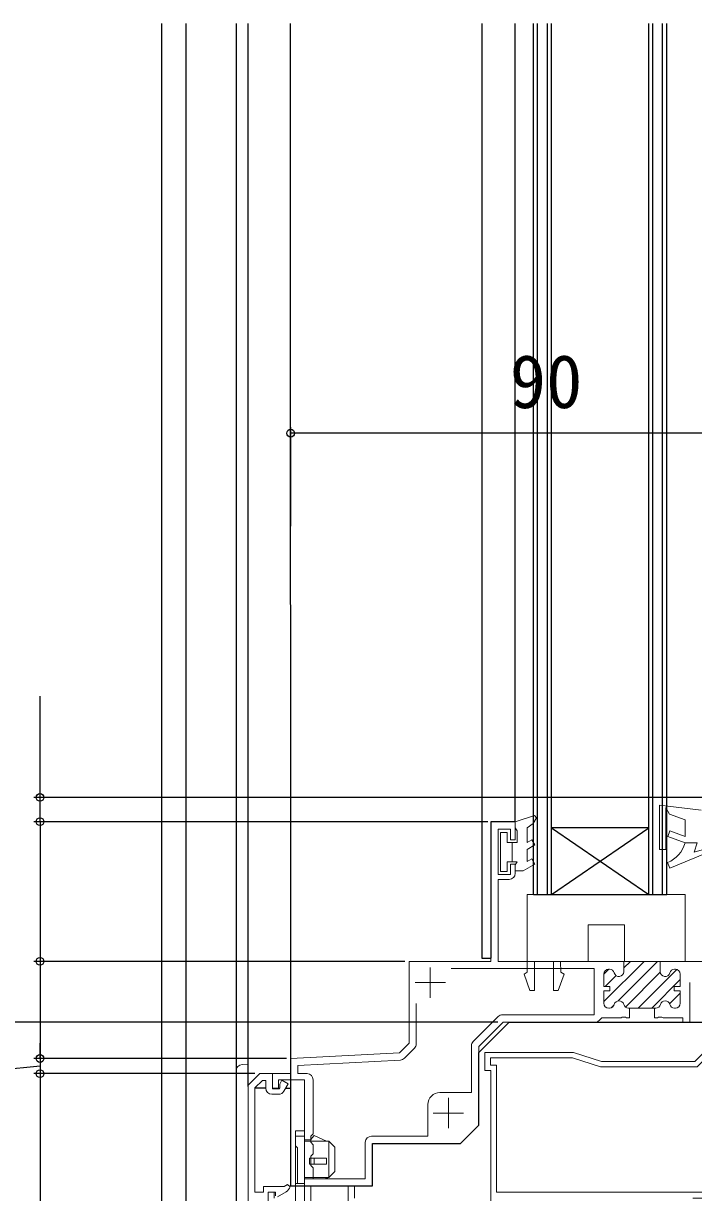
# Model space of a CAD drawing. Units: millimetres, scale not verified. Extents: x -525 to 525, y -783 to 778.
# Drawn here: x -367.7 to -257.3, y -35.9 to 156.7 of the extents above; entities that cross this region are included whole.
import ezdxf
from ezdxf.enums import TextEntityAlignment as Align

# ---------------------------------------------------------------- set-up
doc = ezdxf.new("R2010")
doc.units = ezdxf.units.MM
doc.header["$LTSCALE"] = 4
for name, color, linetype, lineweight in [('0-2_YKK_11', 211, 'Continuous', 18), ('0-3_YKK_11E', 4, 'Continuous', 18), ('0-5_YKK_13', 4, 'Continuous', 18)]:
    doc.layers.add(name, color=color, linetype=linetype, lineweight=lineweight)
doc.layers.add('0-4_YKK_12', color=2, linetype='Continuous')
doc.layers.add('0-7_YKK_D', color=6, linetype='Continuous')
doc.styles.add('ＭＳ ゴシック', font='')
doc.styles.get('ＭＳ ゴシック').set_extended_font_data('MS Gothic')

msp = doc.modelspace()

# ---------------------------------------------------------------- linework, layer by layer
at = {"layer": '0-2_YKK_11'}
for p, q in [((-272.104, -4.424), (-265.481, 2.2)), ((-269.749, -4.313), (-263.236, 2.2)), ((-269.104, 2.2), (-262.504, 2.2)), ((-268.804, 1.121), (-267.726, 2.2)), ((-300.704, 1.2), (-300.704, -3.8)), ((-272.104, 0.067), (-271.271, 0.9)), ((-271.154, 0.9), (-271.304, 0.9)), ((-268.533, -5.342), (-262.797, 0.393)), ((-266.446, -5.5), (-260.078, 0.867)), ((-260.304, 0.9), (-260.455, 0.9)), ((-303.204, -1.3), (-298.204, -1.3)), ((-271.869, -1.943), (-270.074, -0.148)), ((-264.201, -5.5), (-259.504, -0.804)), ((-261.261, -4.805), (-259.504, -3.049)), ((-303.004, -4.747), (-303.004, -11.383)), ((-271.304, -5.5), (-271.154, -5.5)), ((-270.892, -5.456), (-270.398, -4.962)), ((-263.554, -5.5), (-268.055, -5.5)), ((-260.455, -5.5), (-260.304, -5.5)), ((-293.612, -11.01), (-289.494, -6.893)), ((-303.297, -12.09), (-304.97, -13.763)), ((-297.704, -20.3), (-297.704, -25.3)), ((-300.204, -22.8), (-295.204, -22.8))]:
    msp.add_line(p, q, dxfattribs=at)
at = {"layer": '0-2_YKK_11', "color": 1}
msp.add_line((-325.677, -19.7), (-326.8, -19.7), dxfattribs=at)
at = {"layer": '0-2_YKK_11'}
for points in [[(-321.404, -36.8), (-321.404, -17.3), (-325.704, -17.3), (-325.704, -18.7), (-326.704, -18.7), (-326.704, -16.3), (-323.704, -16.3), (-323.704, -13.8), (-305.764, -12.86), (-304.204, -11.3), (-304.204, 2.2), (-290.704, 2.2), (-290.704, 25.2), (-286.704, 25.2), (-286.704, 22.2), (-287.504, 22.2), (-287.504, 24), (-289.504, 24), (-289.504, 16.5), (-287.504, 16.5), (-287.504, 18.2), (-286.704, 18.2), (-286.704, 16.7)], [(-287.704, 15.7), (-289.504, 15.7), (-289.504, 2.2), (-268.804, 2.2), (-268.804, 0.5)], [(-262.804, 0.5), (-262.804, 2.2), (-249.204, 2.2)], [(-288.787, -6.6), (-273.704, -6.6), (-273.704, 1), (-297.258, 1)], [(-272.104, 0.1), (-272.104, -1.95), (-271.104, -1.95), (-271.104, -2.65), (-272.104, -2.65), (-272.104, -4.7)], [(-259.504, -4.7), (-259.504, -2.65), (-260.504, -2.65), (-260.504, -1.95), (-259.504, -1.95), (-259.504, 0.1)], [(-257.904, -1.3), (-257.904, -7.8), (-259.104, -7.8), (-259.104, -7.1), (-262.346, -7.1), (-262.529, -6.98), (-263.079, -6.98), (-263.263, -7.1), (-263.754, -7.1), (-263.754, -5.5), (-263.554, -5.5)], [(-268.055, -5.5), (-267.854, -5.5), (-267.854, -7.1), (-268.346, -7.1), (-268.529, -6.98), (-269.079, -6.98), (-269.263, -7.1), (-272.411, -7.1), (-272.708, -7.363), (-273.204, -7.8), (-288.704, -7.8), (-292.704, -11.8), (-292.704, -19.6)], [(-299.104, -19.4), (-293.904, -19.4), (-293.904, -11.717)], [(-305.625, -14.054), (-322.504, -14.939), (-322.504, -16.3), (-321.004, -16.3)], [(-320.004, -17.3), (-320.004, -26.2), (-320.404, -26.6), (-320.404, -27.6), (-320.004, -28), (-320.004, -29.5), (-320.404, -29.9), (-320.404, -31.4), (-320.004, -31.8), (-320.004, -33.6), (-311.404, -33.6), (-311.404, -27.6)], [(-310.404, -26.6), (-301.104, -26.6), (-301.104, -21.4)], [(-300.904, -27.8), (-310.204, -27.8), (-310.204, -33.7), (-310.204, -34.8), (-313.204, -34.8), (-313.204, -36.8)], [(-327.404, -37.8), (-327.404, -35.8), (-326.404, -35.8), (-326.404, -36.8)], [(-314.204, -37.8), (-314.204, -34.8), (-320.404, -34.8), (-320.404, -37.8)]]:
    msp.add_lwpolyline(points, dxfattribs=at)
at = {"layer": '0-2_YKK_11', "color": 1}
for points in [[(-330.7, -73.1), (-330.7, -18.2), (-328.8, -16.3), (-326.7, -16.3), (-326.7, -18.8), (-325.62, -18.8), (-325.509, -18.609), (-325.509, -18.309), (-325.509, -18.009), (-325.139, -17.368), (-324.1, -17.968), (-324.811, -19.2)], [(-327.8, -18.7), (-327.8, -17.4), (-328.344, -17.4), (-329.6, -18.656), (-329.6, -35.8), (-328.2, -35.8), (-328.2, -34.9), (-324.796, -34.9), (-324.208, -34.561), (-323.774, -34.916)], [(-326.2, -36.404), (-326.2, -35.8), (-327.4, -35.8), (-327.4, -36.8)], [(-324.445, -35.737), (-325.9, -36.577)]]:
    msp.add_lwpolyline(points, dxfattribs=at)
at = {"layer": '0-2_YKK_11'}
for centre, radius, start, end in [((-287.704, 16.7), 1, 270.00001, 359.99999), ((-271.304, 0.1), 0.8, 90.00001, 179.99999), ((-271.154, 0.1), 0.8, 14.47749, 89.99997), ((-269.604, 0.5), 0.8, 194.47752, 359.99999), ((-262.004, 0.5), 0.8, 180.00001, 345.52248), ((-260.455, 0.1), 0.8, 90.00003, 165.52251), ((-260.304, 0.1), 0.8, 0.00001, 89.99999), ((-271.304, -4.7), 0.8, 180.00001, 269.99999), ((-271.154, -4.7), 0.8, 270.00003, 345.52251), ((-269.604, -5.1), 0.8, 14.47752, 165.52248), ((-268.055, -4.7), 0.8, 194.47749, 269.99997), ((-263.554, -4.7), 0.8, 270.00003, 345.52251), ((-262.004, -5.1), 0.8, 14.47752, 165.52248), ((-260.455, -4.7), 0.8, 194.47749, 269.99997), ((-260.304, -4.7), 0.8, 270.00001, 359.99999), ((-288.787, -7.6), 1, 90.00001, 135), ((-304.004, -11.383), 1, 315, 359.99999), ((-292.904, -11.717), 1, 135, 179.99999), ((-305.677, -13.056), 1, 273.00002, 315), ((-321.004, -17.3), 1, 0.00001, 89.99999), ((-299.104, -21.4), 2, 90.00001, 179.99999), ((-310.404, -27.6), 1, 90.00001, 179.99999)]:
    msp.add_arc(centre, radius, start, end, dxfattribs=at)
at = {"layer": '0-2_YKK_11', "color": 1}
for centre, radius, start, end in [((-326.8, -18.7), 1, 180.00001, 269.99999), ((-325.677, -18.7), 1, 270, 330.00002), ((-325.195, -34.438), 1.5, 300.00001, 341.40962)]:
    msp.add_arc(centre, radius, start, end, dxfattribs=at)
at = {"layer": '0-3_YKK_11E'}
msp.add_lwpolyline([(-308.203, -50.299), (-290.703, -50.299), (-290.703, -15.8), (-291.703, -15.8), (-291.703, -12.8), (-277.105, -12.8), (-272.489, -14.3), (-257.103, -14.3), (-255.603, -12.8), (-253.903, -12.8), (-253.903, -8.8), (-239.703, -8.8), (-238.703, -7.8), (-237.703, -7.8), (-237.703, -11.3), (-238.603, -11.3), (-238.603, -9.7), (-252.703, -9.7), (-252.703, -48.8), (-253.603, -48.8), (-253.603, -36.801), (-257.416, -36.801)], dxfattribs=at)
msp.add_lwpolyline([(-253.703, -35.799), (-289.803, -35.799), (-289.803, -14.9), (-290.803, -14.9), (-290.803, -13.7), (-277.248, -13.7), (-272.631, -15.2), (-256.73, -15.2), (-255.23, -13.7), (-253.703, -13.7)], close=True, dxfattribs=at)
at = {"layer": '0-4_YKK_12'}
for p, q in [((-345, 156.7), (-345, -88.302)), ((-341, 156.7), (-341, -88.302)), ((-332.7, 156.7), (-332.7, -88.302)), ((-330.7, -18.407), (-330.7, 156.7)), ((-323.704, -34.8), (-323.706, 156.7)), ((-292.207, 156.7), (-292.207, 2.701)), ((-286.707, 25.201), (-286.707, 156.7)), ((-283.707, 13.201), (-283.707, 156.7)), ((-283.007, 13.201), (-283.007, 156.7)), ((-281.407, 13.201), (-281.407, 156.7)), ((-280.707, 13.201), (-280.707, 156.7)), ((-264.707, 13.201), (-264.707, 156.7)), ((-264.007, 13.201), (-264.007, 156.7)), ((-262.407, 13.201), (-262.407, 156.7)), ((-261.707, 13.201), (-261.707, 156.7)), ((-290.707, 25.201), (-290.707, 2.701)), ((-286.707, 25.201), (-290.707, 25.201)), ((-264.707, 24.201), (-280.707, 24.201)), ((-280.707, 13.201), (-264.707, 24.201)), ((-280.707, 24.201), (-264.707, 13.201)), ((-283.707, 13.201), (-261.707, 13.201)), ((-292.207, 2.701), (-290.707, 2.701)), ((-292.707, -12.797), (-287.707, -7.797)), ((-287.71, -7.8), (-211.704, -7.8)), ((-292.707, -24.797), (-292.707, -12.797)), ((-327.8, -18.7), (-329.589, -18.7)), ((-326.62, -18.7), (-325.569, -18.7)), ((-324.523, -18.7), (-323.7, -18.7)), ((-292.707, -24.797), (-295.707, -27.797)), ((-310.207, -27.797), (-295.707, -27.797)), ((-310.204, -34.8), (-310.204, -27.8)), ((-323.704, -34.8), (-310.204, -34.8))]:
    msp.add_line(p, q, dxfattribs=at)
at = {"layer": '0-5_YKK_13'}
for p, q in [((-287.207, 18.6), (-287.207, 21.8)), ((-261.216, 17.538), (-261.598, 18.462)), ((-331.7, -14.8), (-330.7, -14.852)), ((-331.7, -14.8), (-331.7, -14.8)), ((-332.7, -75.3), (-332.7, -15.8)), ((-316.404, -32.4), (-316.404, -28.4)), ((-319.852, -31.2), (-319.852, -30.2))]:
    msp.add_line(p, q, dxfattribs=at)
at = {"layer": '0-5_YKK_13', "color": 80}
msp.add_line((-322.904, -25.689), (-322.904, -43.189), dxfattribs=at)
at = {"layer": '0-5_YKK_13'}
for points in [[(-261.216, 17.538), (-255.507, 19.9), (-255.507, 20.7), (-257.207, 20.2), (-256.707, 21.7), (-258.707, 21.7), (-261.578, 22.745), (-261.236, 23.685), (-258.707, 22.764), (-258.707, 25.5), (-261.286, 26.439), (-261.907, 27.515), (-261.907, 20.6), (-262.907, 20.6), (-262.907, 27.939), (-256.086, 27.107)], [(-286.707, 24.2), (-286.707, 25.2), (-283.502, 26.216), (-283.197, 25.837), (-283.738, 24.9), (-284.707, 24.2), (-284.707, 21.8), (-283.957, 22.233), (-283.457, 21.367), (-284.707, 20.645)], [(-289.107, 17), (-289.107, 23.4), (-288.007, 23.4), (-288.007, 21.8), (-286.407, 21.8), (-286.407, 23.68), (-286.707, 24.2)], [(-284.707, 20.645), (-284.707, 18.659), (-283.957, 19.092), (-283.457, 18.226), (-285.407, 17.1)], [(-286.407, 18.6), (-288.007, 18.6), (-288.007, 17), (-289.107, 17)], [(-285.407, 17.1), (-286.707, 17.1), (-286.707, 18.08), (-286.407, 18.6)], [(-284.707, 13.2), (-284.707, 0.4), (-285.252, 0.085), (-284.275, -2.6), (-283.507, -2.6), (-283.507, 2.2)], [(-284.707, 13.2), (-258.707, 13.2), (-258.707, 2.2), (-268.707, 2.2), (-268.707, 8.2), (-274.707, 8.2), (-274.707, 2.2), (-284.707, 2.2)], [(-280.407, 2.2), (-280.407, -2.6), (-279.639, -2.6), (-278.662, 0.085), (-279.207, 0.4), (-279.26, 2.2)], [(-317.804, -27.4), (-319.852, -26.489), (-320.439, -27.2), (-321.404, -27.2)], [(-322.604, -34.358), (-322.604, -28.5), (-322.904, -28.2)], [(-316.404, -28.4), (-317.404, -27.4), (-321.404, -27.4)], [(-321.404, -33.4), (-317.404, -33.4), (-317.404, -27.4)], [(-321.404, -33.6), (-318.151, -33.6), (-317.404, -33.4), (-316.404, -32.4)]]:
    msp.add_lwpolyline(points, dxfattribs=at)
at = {"layer": '0-5_YKK_13', "color": 80}
msp.add_lwpolyline([(-318.404, -42.689), (-321.404, -42.689), (-321.404, -25.689), (-322.904, -25.689)], dxfattribs=at)
at = {"layer": '0-5_YKK_13'}
for points in [[(-321.404, -26.6), (-321.404, -34.4), (-322.904, -34.4), (-322.904, -26.6)], [(-317.802, -30.2), (-320.604, -30.2), (-320.604, -31.2), (-317.802, -31.2)]]:
    msp.add_lwpolyline(points, close=True, dxfattribs=at)
for centre, radius, start, end in [((-263.512, 23.081), 5, 292.50826, 343.96606), ((-331.7, -15.8), 1, 90, 180)]:
    msp.add_arc(centre, radius, start, end, dxfattribs=at)
at = {"layer": '0-7_YKK_D'}
for p, q in [((-323.704, 73.895), (-323.704, 90.199)), ((-233.704, 89.199), (-323.704, 89.199)), ((-365, 29.2), (-365, 45.868)), ((-236.704, 29.2), (-366, 29.2)), ((-365, 25.2), (-365, 29.2)), ((-291.204, 25.2), (-366, 25.2)), ((-291.204, 25.2), (-366, 25.2)), ((-365, 25.2), (-365, 2.2)), ((-365, 25.2), (-365, 22.65)), ((-304.904, 2.2), (-366, 2.2)), ((-304.904, 2.2), (-366, 2.2)), ((-365, 2.2), (-365, -13.8)), ((-289.58, -7.8), (-406, -7.8)), ((-289.58, -7.8), (-406, -7.8)), ((-365, -13.8), (-365, -11.25)), ((-324.404, -13.8), (-366, -13.8)), ((-324.404, -13.8), (-366, -13.8)), ((-365, -13.8), (-365, -16.3)), ((-365, -13.8), (-365, -16.3)), ((-329.593, -16.3), (-366, -16.3)), ((-329.593, -16.3), (-366, -16.3)), ((-365, -16.3), (-365, -73.8)), ((-365, -16.3), (-365, -18.85))]:
    msp.add_line(p, q, dxfattribs=at)
msp.add_lwpolyline([(-365, -15.05), (-385, -17.023), (-385, -40.25)], dxfattribs=at)
for centre in [(-323.704, 89.199), (-365, 29.2), (-365, 25.2), (-365, 25.2), (-365, 2.2), (-365, 2.2), (-365, -13.8), (-365, -13.8), (-365, -16.3), (-365, -16.3)]:
    msp.add_circle(centre, 0.637, dxfattribs=at)

# ---------------------------------------------------------------- texts
at = {"layer": '0-7_YKK_D', "style": 'ＭＳ ゴシック'}
msp.add_text('90', height=8.798, dxfattribs=at).set_placement((-287.602, 90.699), align=Align.BOTTOM_LEFT)

doc.saveas('drawing.dxf')
